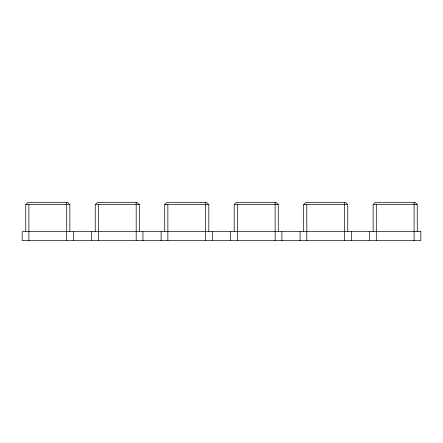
<?xml version="1.0" encoding="UTF-8"?>
<svg xmlns="http://www.w3.org/2000/svg" width="443" height="443" viewBox="0 0 443 443"><rect width="100%" height="100%" fill="white"/><g stroke="black" fill="none" stroke-linecap="round" stroke-linejoin="round"><path stroke-width="0.66" d="M300.066 240.66L300.066 231.661M369.545 240.66L369.545 231.661M25.749 231.661L25.749 204.655L28.003 202.407L67.607 202.407L69.856 204.655L69.856 231.661M95.228 231.661L95.228 204.655L97.477 202.407L137.086 202.407L139.335 204.655L139.335 231.661M164.707 231.661L164.707 204.655L166.956 202.407L206.565 202.407L208.814 204.655L208.814 231.661M234.186 231.661L234.186 204.655L236.435 202.407L276.044 202.407L278.293 204.655L278.293 231.661M303.665 231.661L303.665 204.655L305.919 202.407L345.523 202.407L347.772 204.655L347.772 231.661M373.144 231.661L373.144 204.655L375.393 202.407L414.997 202.407L417.251 204.655L417.251 231.661M25.749 204.655L69.856 204.655M95.228 204.655L139.335 204.655M164.707 204.655L208.814 204.655M234.186 204.655L278.293 204.655M303.665 204.655L347.772 204.655M373.144 204.655L417.251 204.655M414.1 202.407L414.1 240.66M376.295 204.655L376.295 240.66M351.371 231.661L351.371 240.66M344.621 202.407L344.621 240.66M306.816 204.655L306.816 240.66M281.892 231.661L281.892 240.66M275.142 202.407L275.142 240.66M237.337 204.655L237.337 240.66M230.587 231.661L230.587 240.66M212.413 231.661L212.413 240.66M205.663 202.407L205.663 240.66M167.858 204.655L167.858 240.66M161.108 231.661L161.108 240.66M142.934 231.661L142.934 240.66M136.184 202.407L136.184 240.66M98.379 204.655L98.379 240.66M91.629 231.661L91.629 240.66M73.455 231.661L73.455 240.66M66.705 202.407L66.705 240.66M28.9 204.655L28.9 240.66M420.85 231.661L22.15 231.661L22.15 240.66L420.85 240.66L420.85 231.661"/></g></svg>
